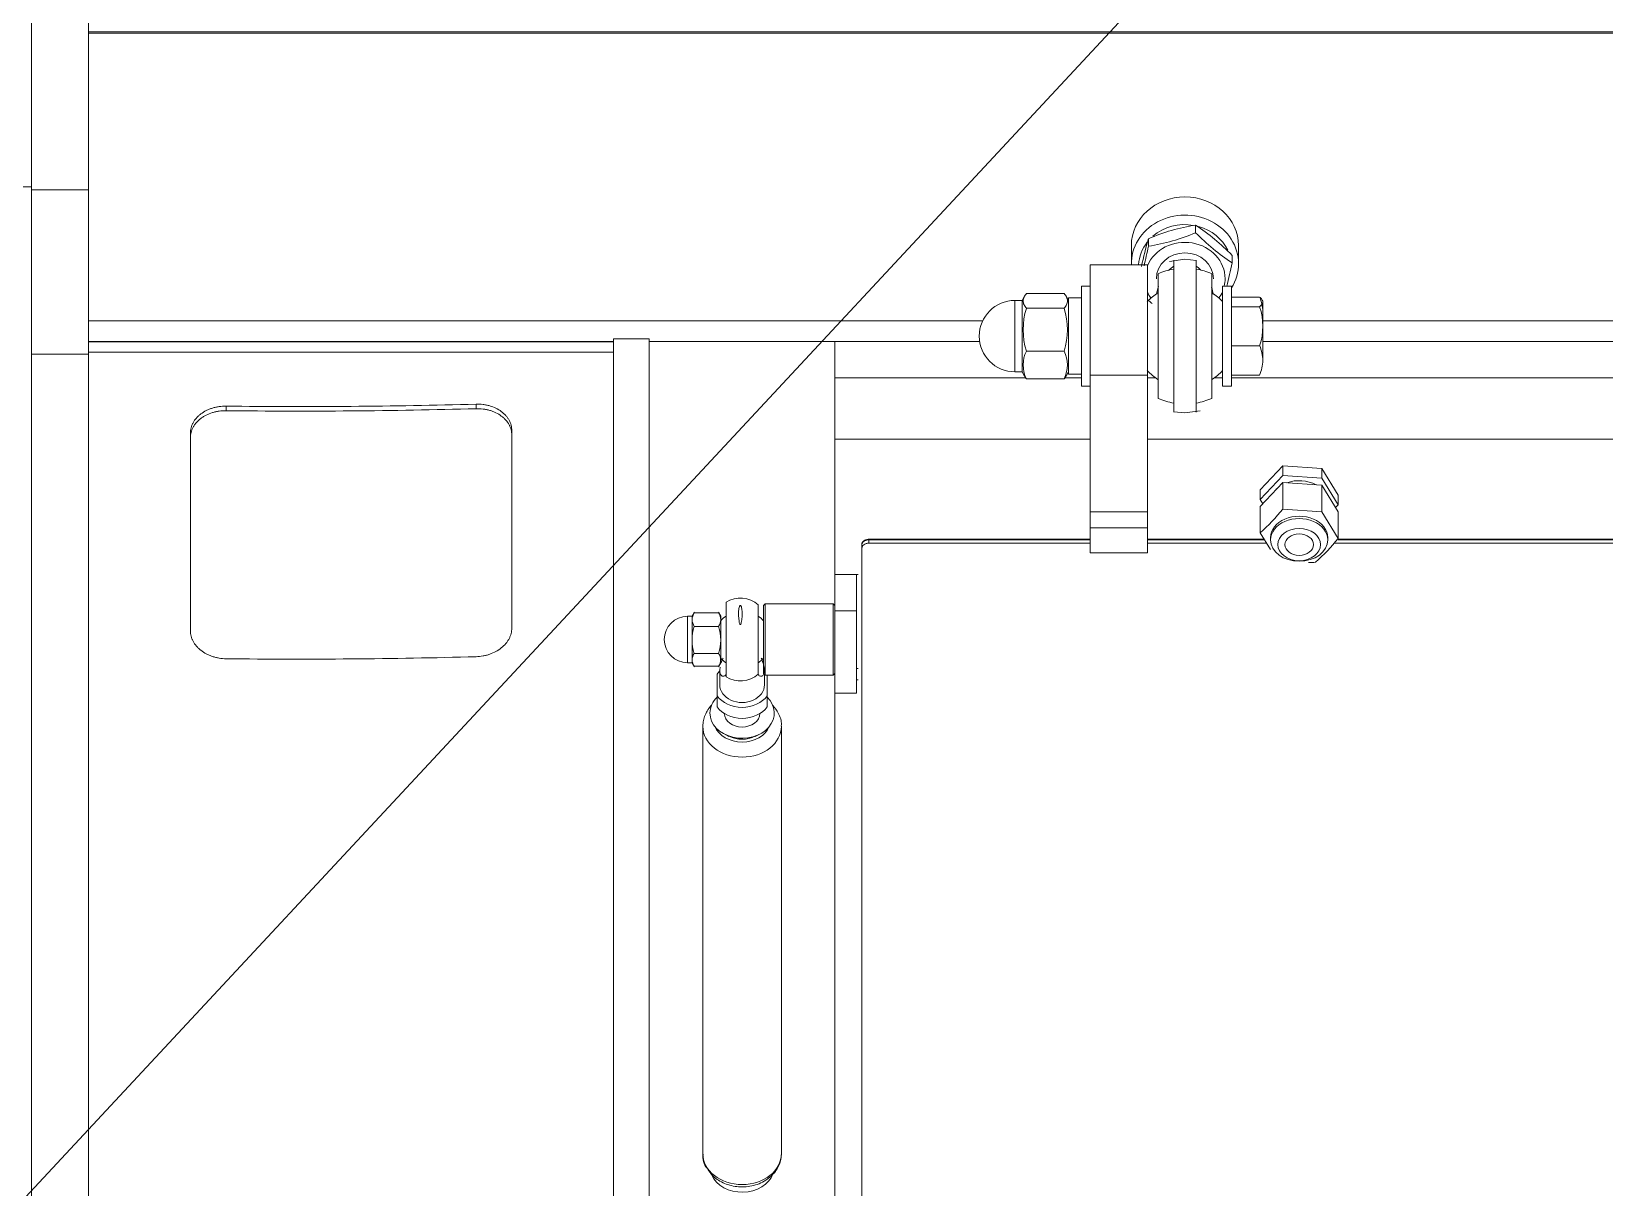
# Model space of a CAD drawing. Extents: x -681219 to -550379, y -242630 to -158199.
# Drawn here: x -589781.2 to -589340.7, y -222975.2 to -222651.5 of the extents above; entities that cross this region are included whole.
import ezdxf

# ---------------------------------------------------------------- set-up
doc = ezdxf.new("R2010")
doc.units = 0
doc.header["$LTSCALE"] = 1000
doc.linetypes.add('DASHED', pattern=[0.75, 0.5, -0.25])
doc.layers.get('0').update_dxf_attribs({"linetype": 'CONTINUOUS'})
doc.layers.add('famsun', color=7, linetype='CONTINUOUS', lineweight=0)

# ---------------------------------------------------------------- blocks, each defined once
blk = doc.blocks.new('CYPZ04001A0001XY_A_CYPZ1000_V_1')
at = {"color": 0, "linetype": 'ByBlock', "lineweight": -2}
for p, q in [((712.5, 463.01), (712.5, 860.13)), ((696.5, 810.84), (696.5, 475.11)), ((539.5, 775.59), (539.5, 470.82)), ((549.5, 775.59), (549.5, 470.82)), ((549.5, 775.59), (549.5, 474.58)), ((480, 752.24), (480, 529.59)), ((487.5, 733.15), (487.5, 570.02)), ((502.5, 699.01), (502.5, 579.31)), ((524.5, 579.31), (524.5, 699.01)), ((509.82, 582.15), (508.76, 581.63)), ((518.24, 581.63), (517.18, 582.15)), ((506.5, 570.8), (506.5, 573.89)), ((520.5, 570.8), (520.5, 573.89)), ((481.5, 546.96), (481.5, 570.02)), ((487.5, 570.02), (481.5, 570.02)), ((487.5, 546.96), (487.5, 570.02)), ((506.5, 565.02), (506.5, 570.8)), ((520.5, 564.7), (520.5, 570.8)), ((481, 566.31), (481.5, 566.31)), ((488, 565.02), (487.5, 564.52)), ((488, 545.02), (488, 565.02)), ((507, 565.02), (488, 565.02)), ((507, 565.02), (507, 545.02)), ((507.5, 564.52), (507, 565.02)), ((507.25, 567.75), (507.25, 564.77)), ((507.5, 545.52), (507.5, 564.52)), ((509, 545.33), (509, 564.71)), ((518, 565.47), (518, 544.57)), ((519.75, 563.69), (519.75, 567.75)), ((481, 563.13), (481.5, 563.13)), ((520.15, 562.64), (519.5, 561.52)), ((519.5, 549.47), (519.5, 561.52)), ((526.92, 562.52), (520.08, 562.52)), ((527.5, 561.52), (526.85, 562.64)), ((527.5, 549.47), (527.5, 561.52)), ((528.8, 561.52), (527.5, 561.52)), ((528.8, 561.52), (528.8, 548.52)), ((526.92, 558.93), (520.08, 558.93)), ((526.92, 551.43), (520.08, 551.43)), ((578, 551.83), (578, 497.82)), ((668, 498.55), (668, 552.56)), ((481.5, 536.79), (481.5, 546.96)), ((487.5, 546.96), (481.5, 546.96)), ((487.5, 536.79), (487.5, 546.96)), ((519.5, 549.47), (519.5, 548.52)), ((519.5, 548.52), (520.15, 547.4)), ((526.92, 547.52), (520.08, 547.52)), ((526.85, 547.4), (527.5, 548.52)), ((527.5, 549.47), (527.5, 548.52)), ((527.5, 548.52), (528.8, 548.52)), ((487.5, 545.52), (488, 545.02)), ((488, 545.02), (507, 545.02)), ((507, 545.02), (507.5, 545.52)), ((487.5, 536.79), (481, 536.79)), ((487.5, 536.79), (487.5, 498.9)), ((368.42, 525.2), (365.58, 529.83)), ((400, 530.78), (400, 523.79)), ((400, 530.78), (416, 530.78)), ((416, 530.78), (416, 523.79)), ((480, 528.61), (480, 529.59)), ((347.83, 528.07), (8, 528.07)), ((346.61, 527.1), (8, 527.1)), ((8, 526.97), (346.79, 526.97)), ((346.58, 519.29), (346.58, 526.72)), ((346.58, 526.72), (351.16, 519.25)), ((349.5, 527.15), (349.5, 526.49)), ((365.5, 526.49), (365.5, 527.15)), ((400, 528.07), (366.66, 528.07)), ((400, 527.1), (367.26, 527.1)), ((367.33, 526.97), (400, 526.97)), ((368.42, 517.78), (368.42, 525.2)), ((478, 528.07), (416, 528.07)), ((478, 527.1), (416, 527.1)), ((416, 526.97), (478, 526.97)), ((478, 527.1), (478, 528.07)), ((400, 523.79), (416, 523.79)), ((400, 519.3), (400, 523.79)), ((416, 523.79), (416, 519.3)), ((351.16, 511.83), (346.58, 519.29)), ((347.32, 518.09), (346.58, 517.31)), ((346.58, 514.66), (346.58, 517.31)), ((346.58, 517.31), (351.16, 509.84)), ((351.16, 519.25), (362.09, 518.5)), ((351.16, 511.83), (351.16, 519.25)), ((362.09, 518.5), (362.09, 511.07)), ((368.42, 517.78), (362.09, 511.07)), ((362.09, 509.09), (368.42, 515.79)), ((368.42, 515.79), (367.68, 517)), ((368.42, 513.14), (368.42, 515.79)), ((400, 519.3), (400, 481.02)), ((416, 519.3), (400, 519.3)), ((416, 519.3), (416, 481.02)), ((351.16, 507.19), (346.58, 514.66)), ((362.09, 511.07), (351.16, 511.83)), ((368.42, 513.14), (362.09, 506.44)), ((351.16, 507.19), (351.16, 509.84)), ((351.16, 509.84), (362.09, 509.09)), ((362.09, 506.44), (351.16, 507.19)), ((362.09, 509.09), (362.09, 506.44)), ((400, 498.9), (8, 498.9)), ((487.5, 498.9), (416, 498.9)), ((487.5, 498.9), (487.5, 481.72)), ((578, 496.55), (578, 497.82)), ((668, 498.55), (668, 497.27)), ((389.5, 491.58), (385.2, 490.96)), ((392.59, 491.26), (389.5, 491.58)), ((588, 490.41), (588, 489.13)), ((658, 489.7), (658, 490.97)), ((382, 452.62), (382, 487.54)), ((397, 487.54), (397, 452.62)), ((376.5, 481.72), (26.1, 481.72)), ((376.5, 481.01), (368.58, 481.01)), ((376.5, 456.08), (376.5, 484.08)), ((379, 484.08), (376.5, 484.08)), ((379, 456.08), (379, 484.08)), ((381.21, 481.72), (379, 481.72)), ((400, 481.72), (397.79, 481.72)), ((400, 481.02), (400, 450.08)), ((400, 481.02), (416, 481.02)), ((418.5, 484.08), (416, 484.08)), ((416, 481.02), (416, 450.08)), ((418.5, 484.08), (418.5, 456.08)), ((423.15, 481.72), (418.5, 481.72)), ((422.1, 480.78), (418.5, 480.78)), ((422.78, 481.26), (422.1, 480.08)), ((422.1, 480.78), (422.1, 459.38)), ((433.87, 482.02), (423.33, 482.02)), ((487.5, 481.72), (434.05, 481.72)), ((435.1, 480.08), (434.42, 481.26)), ((487.5, 481.72), (487.5, 471.59)), ((367.7, 460.22), (367.7, 476.9)), ((379, 460.38), (379, 479.78)), ((435.1, 480.08), (435.1, 460.08)), ((437.1, 480.08), (435.1, 480.08)), ((437.1, 480.08), (437.1, 460.08)), ((367.7, 471.59), (39.04, 471.59)), ((376.5, 472.78), (368.58, 472.78)), ((433.87, 474.25), (423.33, 474.25)), ((539.5, 471.59), (446.99, 471.59)), ((549.5, 474.58), (696.5, 474.58)), ((549.5, 471.66), (696.5, 471.66)), ((696.5, 471.59), (549.5, 471.59)), ((696.5, 475.11), (696.5, 429.1)), ((696.5, 475.11), (712.5, 475.11)), ((549.5, 470.82), (539.5, 470.82)), ((38.2, 465.82), (367.7, 465.82)), ((446.15, 465.82), (696.5, 465.82)), ((712.5, 463.01), (712.5, 429.1)), ((376.5, 461.85), (368.58, 461.85)), ((376.5, 459.15), (368.58, 459.15)), ((418.5, 459.38), (422.1, 459.38)), ((422.1, 460.08), (422.78, 458.9)), ((433.87, 462.3), (423.33, 462.3)), ((433.87, 458.13), (423.33, 458.13)), ((434.42, 458.9), (435.1, 460.08)), ((435.1, 460.08), (437.1, 460.08)), ((376.5, 456.08), (379, 456.08)), ((416, 456.08), (418.5, 456.08)), ((374.5, 449.79), (374.5, 444.72)), ((376.29, 447.49), (376.29, 449.6)), ((400, 450.08), (416, 450.08)), ((404.5, 444.72), (404.5, 449.79)), ((386.4, 448.9), (389.5, 448.58)), ((389.5, 448.58), (393.8, 449.19)), ((386.51, 439.01), (386.51, 441.12)), ((399.72, 442.8), (399.72, 444.9)), ((696.5, 429.1), (696.5, 311.46)), ((696.5, 429.1), (712.5, 429.1)), ((712.5, 429.1), (712.5, 311.46)), ((712.5, 428.28), (717.5, 428.28)), ((-580.5, 385.27), (696.5, 385.27)), ((-580.5, 384.89), (696.5, 384.89))]:
    blk.add_line(p, q, dxfattribs=at)
for centre, radius, start, end in [((519.63, 699.88), 4.87, 351.4022, 40.8349), ((514, 559.17), 7.46, 57.6021, 132.0807), ((513.5, 555.02), 7.94, 124.5364, 139.1046), ((513.5, 555.02), 7.94, 40.8954, 55.4636), ((522.61, 560.73), 3.1, 144.6063, 215.3967), ((524.39, 560.73), 3.1, 324.6031, 35.3938), ((528.8, 555.02), 6.5, 270, 90), ((532.01, 555.18), 12.51, 162.5453, 197.4533), ((514.99, 555.18), 12.51, 342.5468, 17.4547), ((523.53, 549.34), 4.03, 148.8184, 178.1349), ((523.47, 549.34), 4.03, 1.8651, 31.1816), ((513.5, 555.02), 7.94, 220.8954, 235.4636), ((513.5, 555.02), 7.94, 304.5364, 319.1046), ((523.53, 549.6), 4.03, 181.8492, 211.1976), ((523.47, 549.6), 4.03, 328.8024, 358.1508), ((514, 550.87), 7.46, 227.9193, 302.3979), ((393.15, 489.07), 59.88, 132.2117, 141.0492), ((354.37, 475.27), 58.17, 89.5089, 91.437), ((408.66, 480.85), 59.88, 132.2117, 141.0492), ((389.5, 470.08), 19, 99.3902, 113.2496), ((389.5, 470.08), 19, 66.7504, 80.6098), ((378.7, 476.69), 11, 156.8846, 178.9513), ((389.5, 470.06), 14.31, 121.8117, 137.3856), ((389.5, 470.06), 14.31, 42.5741, 58.1872), ((431, 478.14), 8.61, 153.148, 206.8542), ((426.2, 478.14), 8.61, 333.1457, 26.8521), ((378.52, 477.06), 10.83, 180.8716, 203.2925), ((437.1, 470.08), 10, 270, 90), ((385.24, 467.31), 17.54, 161.8378, 198.1637), ((442.03, 468.28), 19.64, 162.293, 197.7056), ((415.17, 468.28), 19.64, 342.2945, 17.707), ((378.52, 463.43), 10.83, 180.8716, 203.2925), ((389.5, 470.1), 14.31, 222.5741, 238.1872), ((392.78, 459.77), 11.28, 187.0639, 197.4768), ((386.22, 459.77), 11.28, 341.3417, 352.9179), ((389.5, 470.1), 14.31, 301.8117, 317.3856), ((356.85, 412.28), 64.17, 48.256, 49.3024), ((556.12, 412.22), 183.68, 166.1732, 168.2574), ((341.24, 396.95), 63.25, 44.2967, 56.3498), ((389.5, 470.08), 19, 246.7504, 260.6098), ((392.78, 459.77), 11.28, 226.478, 235.5509), ((389.5, 470.08), 19, 279.3902, 293.2496), ((386.22, 459.77), 11.28, 304.4482, 314.6122), ((218.63, 493.47), 188.04, 344.3652, 346.8106), ((583.79, 406.49), 188.04, 166.488, 168.2115), ((421.56, 491.66), 63.25, 224.2962, 236.3493), ((408.03, 390.93), 54.61, 98.748, 113.2056), ((378.11, 493.31), 54.94, 278.7913, 293.1623)]:
    blk.add_arc(centre, radius, start, end, dxfattribs=at)
for centre, major_axis, ratio, start_param, end_param in [((513.5, 702.71), (9, 0), 0.786973, 0.333777, 2.858178), ((513.5, 699.01), (-11, 0), 0.786973, 3.141593, 6.283185), ((513.5, 579.31), (-11, 0), 0.786973, 3.141593, 6.282234), ((513.5, 575.61), (9, 0), 0.786973, 0, 3.821266), ((513.5, 577.46), (-8, 0), 0.786973, 3.451261, 5.973517), ((513.5, 577.46), (7, 0), 0.786973, 1.01663, 2.124963), ((513.5, 570.84), (8, 0), 0.786973, 0.505361, 2.636232), ((513.5, 575.61), (-5, 0), 0.786973, 3.178012, 6.246766), ((513.5, 567.75), (8, 0), 0.786973, 0.505361, 2.636232), ((513.5, 567.75), (6.25, 0), 0.786973, 0, 3.141593), ((513.5, 575.61), (9, 0), 0.786973, 5.603511, 6.283185), ((513.5, 567.75), (-8, 0), 0.786973, 2.467462, 2.636232), ((637.54, -170.97), (1150, 0), 0.636089, 1.553, 1.613884), ((357.5, 527.15), (-8, 0), 0.749083, 3.141593, 6.283185), ((357.5, 527.15), (-8, 0), 0.749083, 0, 3.141593), ((357.5, 526.49), (-8, 0), 0.749083, 0, 3.141593), ((357.5, 516.55), (8, 0), 0.749083, 4.079305, 5.161027), ((357.5, 516.55), (8, 0), 0.749083, 5.577144, 5.757583), ((637.54, -240.42), (-1150, 0), 0.636089, 4.694593, 4.755476), ((637.54, -240.42), (-1148, 0), 0.636089, 4.694562, 4.755552), ((389.5, 454.02), (-11.25, 0), 0.906308, 5.723724, 5.915977), ((389.5, 454.02), (-11.25, 0), 0.906308, 3.508801, 3.701054), ((389.5, 449.79), (-15, 0), 0.906308, 5.76087, 6.283185), ((389.5, 454.02), (-11.25, 0), 0.906308, 6.079795, 6.283185), ((389.5, 454.02), (-11.25, 0), 0.906308, 0, 2.774385), ((389.5, 454.02), (8, 0), 0.906308, 3.141593, 6.283185), ((389.5, 449.79), (-15, 0), 0.906308, 0, 3.162725), ((389.5, 450.64), (-13, 0), 0.906308, 2.519777, 3.094217), ((389.5, 450.64), (-13, 0), 0.906308, 0.399623, 1.270606), ((389.5, 444.72), (15, 0), 0.906308, 3.141593, 6.283185), ((389.5, 450.64), (-13, 0), 0.906308, 1.382987, 2.330896)]:
    blk.add_ellipse(centre, major_axis=major_axis, ratio=ratio, start_param=start_param, end_param=end_param, dxfattribs=at)
for major_axis in [(-6, 0), (-4, 0)]:
    blk.add_ellipse((357.5, 528.47), major_axis=major_axis, ratio=0.749083, dxfattribs=at)
for points, knots in [([(523.32, 703.07), (522.74, 703.95), (521.61, 705.63), (518.42, 707.55), (514.46, 708.49), (510.17, 708.12), (506.42, 706.43), (503.79, 703.81), (502.63, 701.1), (502.53, 699.59), (502.5, 699.01)], [0, 0, 0, 0, 0.108801, 0.242937, 0.384663, 0.530754, 0.67968, 0.813071, 0.938991, 1, 1, 1, 1]), ([(502.57, 579.32), (502.55, 579.16), (502.35, 577.98), (503.15, 575.79), (504.31, 574.13), (504.92, 573.48)], [0, 0, 0, 0, 0.0142828, 0.1248788, 0.210667, 0.210667, 0.210667, 0.210667]), ([(522.05, 573.44), (522.43, 573.83), (523.48, 575.13), (524.37, 577.22), (524.47, 578.73), (524.5, 579.31)], [0.7879335, 0.7879335, 0.7879335, 0.7879335, 0.839444, 0.9475984, 1, 1, 1, 1]), ([(509, 564.41), (509, 564.5), (509, 564.68), (508.91, 564.97), (508.63, 565.32), (508.17, 565.4), (507.74, 565.18), (507.48, 564.85), (507.29, 564.36), (507.25, 563.93), (507.25, 563.69), (507.25, 563.69), (507.25, 563.69), (507.25, 563.69), (507.25, 563.69), (507.25, 563.69), (507.25, 563.69), (507.25, 563.69), (507.25, 563.69), (507.25, 563.69), (507.25, 563.69), (507.25, 563.69), (507.25, 563.69), (507.25, 563.69), (507.25, 563.69), (507.25, 563.69), (507.25, 563.69), (507.25, 563.69), (507.25, 563.69), (507.25, 563.69), (507.25, 563.69), (507.25, 563.69), (507.25, 563.69), (507.25, 563.69), (507.25, 563.69), (507.25, 563.69), (507.25, 563.69), (507.25, 563.69), (507.25, 563.69), (507.25, 563.69), (507.25, 563.69), (507.25, 563.69), (507.25, 563.69), (507.25, 563.69), (507.25, 563.69), (507.25, 563.69), (507.25, 563.69), (507.25, 563.69), (507.25, 563.69), (507.25, 563.69), (507.25, 563.68), (507.25, 563.67), (507.25, 563.64), (507.25, 563.59), (507.25, 563.49), (507.27, 563.27), (507.32, 562.82), (507.47, 562.14), (507.74, 561.3), (507.99, 560.66), (508.13, 560.3), (508.16, 560.22)], [0, 0, 0, 0, 0.0303775, 0.0625407, 0.1250787, 0.2496204, 0.3121541, 0.3741471, 0.4367488, 0.4993624, 0.4998519, 0.4998825, 0.4998978, 0.4998997, 0.4999016, 0.4999035, 0.4999054, 0.4999074, 0.4999093, 0.4999112, 0.4999131, 0.499915, 0.4999169, 0.4999188, 0.4999207, 0.4999227, 0.4999246, 0.4999265, 0.4999284, 0.4999303, 0.4999322, 0.4999341, 0.499936, 0.499938, 0.4999399, 0.4999418, 0.4999437, 0.4999456, 0.4999475, 0.4999494, 0.4999513, 0.4999532, 0.4999552, 0.4999571, 0.499959, 0.4999609, 0.4999628, 0.4999666, 0.4999743, 0.5000966, 0.5003413, 0.5013198, 0.5032759, 0.5071842, 0.5149892, 0.5305778, 0.561869, 0.6244862, 0.6872162, 0.7498367, 0.7684137, 0.7684137, 0.7684137, 0.7684137]), ([(519.67, 562.81), (519.67, 562.85), (519.72, 563.16), (519.75, 563.45), (519.75, 563.69), (519.75, 563.69), (519.75, 563.69), (519.75, 563.69), (519.75, 563.69), (519.75, 563.69), (519.75, 563.69), (519.75, 563.69), (519.75, 563.69), (519.75, 563.69), (519.75, 563.69), (519.75, 563.69), (519.75, 563.69), (519.75, 563.69), (519.75, 563.69), (519.75, 563.69), (519.75, 563.69), (519.75, 563.69), (519.75, 563.69), (519.75, 563.69), (519.75, 563.69), (519.75, 563.69), (519.75, 563.69), (519.75, 563.69), (519.75, 563.69), (519.75, 563.69), (519.75, 563.69), (519.75, 563.69), (519.75, 563.69), (519.75, 563.69), (519.75, 563.69), (519.75, 563.69), (519.75, 563.69), (519.75, 563.69), (519.75, 563.69), (519.75, 563.69), (519.75, 563.69), (519.75, 563.69), (519.75, 563.69), (519.75, 563.69), (519.75, 563.7), (519.75, 563.71), (519.75, 563.73), (519.75, 563.78), (519.75, 563.88), (519.73, 564.07), (519.68, 564.43), (519.53, 564.84), (519.26, 565.18), (518.83, 565.4), (518.37, 565.32), (518.09, 564.97), (518, 564.68), (518, 564.5), (518, 564.41)], [0.4271856, 0.4271856, 0.4271856, 0.4271856, 0.4367488, 0.4993624, 0.4998519, 0.4998825, 0.4998978, 0.4998997, 0.4999016, 0.4999035, 0.4999054, 0.4999074, 0.4999093, 0.4999112, 0.4999131, 0.499915, 0.4999169, 0.4999188, 0.4999207, 0.4999227, 0.4999246, 0.4999265, 0.4999284, 0.4999303, 0.4999322, 0.4999341, 0.499936, 0.499938, 0.4999399, 0.4999418, 0.4999437, 0.4999456, 0.4999475, 0.4999494, 0.4999513, 0.4999532, 0.4999552, 0.4999571, 0.499959, 0.4999609, 0.4999628, 0.4999666, 0.4999743, 0.5000966, 0.5003413, 0.5013198, 0.5032759, 0.5071842, 0.5149892, 0.5305778, 0.561869, 0.6244862, 0.6872162, 0.7498367, 0.8745487, 0.9371155, 0.9694583, 1, 1, 1, 1]), ([(518.84, 560.23), (518.87, 560.3), (519.01, 560.65), (519.17, 561.06), (519.28, 561.39), (519.3, 561.43)], [0.23171083, 0.23171083, 0.23171083, 0.23171083, 0.24962044, 0.31215407, 0.32303283, 0.32303283, 0.32303283, 0.32303283]), ([(588, 559.85), (587.34, 559.83), (586.69, 559.77), (585.73, 559.59), (585.42, 559.52), (584.79, 559.36), (584.48, 559.26), (583.57, 558.95), (583, 558.69), (581.91, 558.1), (581.39, 557.76), (580.47, 557.02), (580.06, 556.62), (579.51, 555.97), (579.34, 555.74), (579.03, 555.29), (578.75, 554.82), (578.53, 554.34), (578.34, 553.85), (578.26, 553.61), (578.06, 552.85), (578, 552.34), (578, 551.83)], [0, 0, 0, 0, 0.125, 0.125, 0.1875, 0.1875, 0.25, 0.25, 0.375, 0.375, 0.5, 0.5, 0.625, 0.625, 0.6875, 0.6875, 0.75, 0.8125, 0.8125, 0.875, 0.875, 1, 1, 1, 1]), ([(668, 552.56), (668, 553.07), (667.94, 553.57), (667.74, 554.31), (667.67, 554.56), (667.48, 555.05), (667.36, 555.29), (666.99, 556), (666.68, 556.44), (666.14, 557.08), (665.94, 557.29), (665.52, 557.69), (665.3, 557.88), (664.61, 558.42), (664.11, 558.75), (663.29, 559.18), (663.01, 559.32), (662.43, 559.57), (661.84, 559.79), (661.23, 559.97), (660.6, 560.12), (660.28, 560.19), (659.31, 560.35), (658.66, 560.41), (658, 560.42)], [0, 0, 0, 0, 0.125, 0.125, 0.1875, 0.1875, 0.25, 0.25, 0.375, 0.375, 0.4375, 0.4375, 0.5, 0.5, 0.625, 0.625, 0.6875, 0.6875, 0.75, 0.8125, 0.8125, 0.875, 0.875, 1, 1, 1, 1]), ([(513.53, 548.76), (513.5, 548.27), (513.49, 547.81), (513.52, 546.95), (513.56, 546.54), (513.68, 545.98), (513.72, 545.79), (513.86, 545.59), (513.89, 545.55), (514.01, 545.5), (514.09, 545.54), (514.2, 545.65), (514.23, 545.74), (514.4, 546.18), (514.44, 546.58), (514.54, 547.86), (514.53, 548.82), (514.32, 550.12), (514.28, 550.39), (514.13, 550.71), (514.1, 550.78), (513.97, 550.84), (513.9, 550.76), (513.8, 550.58), (513.76, 550.44), (513.6, 549.78), (513.56, 549.26), (513.53, 548.76)], [0, 0, 0, 0, 0.125, 0.125, 0.25, 0.25, 0.3125, 0.3125, 0.328125, 0.328125, 0.34375, 0.34375, 0.375, 0.375, 0.5, 0.5, 0.75, 0.75, 0.8125, 0.8125, 0.828125, 0.828125, 0.84375, 0.84375, 0.875, 0.875, 1, 1, 1, 1]), ([(480, 529.59), (480, 529.54), (480, 529.49), (479.98, 529.39), (479.97, 529.34), (479.94, 529.2), (479.9, 529.1), (479.75, 528.83), (479.6, 528.66), (479.23, 528.38), (479.01, 528.27), (478.64, 528.15), (478.52, 528.12), (478.33, 528.09), (478.26, 528.09), (478.13, 528.08), (478.07, 528.08), (478, 528.07)], [0, 0, 0, 0, 0.0625, 0.0625, 0.125, 0.125, 0.25, 0.25, 0.5, 0.5, 0.75, 0.75, 0.875, 0.875, 0.9375, 0.9375, 1, 1, 1, 1]), ([(480, 528.61), (480, 528.56), (479.99, 528.48), (479.97, 528.36), (479.95, 528.26), (479.91, 528.15), (479.86, 528.05), (479.8, 527.94), (479.73, 527.85), (479.65, 527.75), (479.57, 527.67), (479.46, 527.57), (479.37, 527.5), (479.24, 527.42), (479.14, 527.36), (479, 527.3), (478.89, 527.25), (478.74, 527.2), (478.61, 527.17), (478.45, 527.13), (478.33, 527.11), (478.16, 527.1), (478.07, 527.1), (478, 527.1)], [0, 0, 0, 0, 0.062478, 0.093724, 0.156197, 0.187443, 0.24992, 0.281169, 0.34365, 0.374902, 0.437389, 0.468644, 0.531137, 0.562395, 0.624894, 0.656155, 0.718661, 0.749924, 0.812434, 0.8437, 0.906212, 0.937479, 1, 1, 1, 1]), ([(478, 526.97), (478.13, 526.97), (478.26, 526.98), (478.52, 527.02), (478.64, 527.05), (478.89, 527.13), (479, 527.17), (479.22, 527.28), (479.32, 527.35), (479.6, 527.56), (479.75, 527.73), (479.95, 528.09), (480, 528.29), (480, 528.49)], [0, 0, 0, 0, 0.125, 0.125, 0.25, 0.25, 0.375, 0.375, 0.5, 0.5, 0.75, 0.75, 1, 1, 1, 1]), ([(578, 497.82), (578, 497.31), (578.06, 496.81), (578.26, 496.08), (578.33, 495.84), (578.52, 495.36), (578.64, 495.12), (579.01, 494.43), (579.32, 494), (579.86, 493.39), (580.06, 493.19), (580.48, 492.81), (580.7, 492.63), (581.39, 492.12), (581.89, 491.82), (582.71, 491.42), (582.99, 491.29), (583.57, 491.07), (584.16, 490.88), (584.77, 490.72), (585.4, 490.6), (585.72, 490.54), (586.69, 490.42), (587.34, 490.39), (588, 490.41)], [0, 0, 0, 0, 0.125, 0.125, 0.1875, 0.1875, 0.25, 0.25, 0.375, 0.375, 0.4375, 0.4375, 0.5, 0.5, 0.625, 0.625, 0.6875, 0.6875, 0.75, 0.8125, 0.8125, 0.875, 0.875, 1, 1, 1, 1]), ([(658, 490.97), (658.66, 490.96), (659.31, 491.01), (660.27, 491.14), (660.58, 491.2), (661.21, 491.34), (661.52, 491.42), (662.43, 491.7), (663.01, 491.92), (663.82, 492.33), (664.09, 492.48), (664.6, 492.79), (664.84, 492.96), (665.53, 493.48), (665.94, 493.86), (666.49, 494.49), (666.66, 494.7), (666.97, 495.14), (667.25, 495.59), (667.47, 496.06), (667.66, 496.54), (667.74, 496.79), (667.94, 497.53), (668, 498.04), (668, 498.55)], [0, 0, 0, 0, 0.125, 0.125, 0.1875, 0.1875, 0.25, 0.25, 0.375, 0.375, 0.4375, 0.4375, 0.5, 0.5, 0.625, 0.625, 0.6875, 0.6875, 0.75, 0.8125, 0.8125, 0.875, 0.875, 1, 1, 1, 1]), ([(588, 489.13), (587.34, 489.12), (586.69, 489.15), (585.73, 489.27), (585.42, 489.32), (584.79, 489.45), (584.48, 489.52), (583.57, 489.79), (583, 490.01), (581.91, 490.53), (581.39, 490.84), (580.47, 491.52), (580.06, 491.9), (579.51, 492.51), (579.34, 492.73), (579.03, 493.16), (578.75, 493.61), (578.53, 494.07), (578.34, 494.55), (578.26, 494.79), (578.06, 495.54), (578, 496.04), (578, 496.55)], [0, 0, 0, 0, 0.125, 0.125, 0.1875, 0.1875, 0.25, 0.25, 0.375, 0.375, 0.5, 0.5, 0.625, 0.625, 0.6875, 0.6875, 0.75, 0.8125, 0.8125, 0.875, 0.875, 1, 1, 1, 1]), ([(668, 497.27), (668, 496.76), (667.94, 496.26), (667.74, 495.53), (667.67, 495.28), (667.48, 494.8), (667.36, 494.56), (666.99, 493.87), (666.68, 493.43), (666.14, 492.81), (665.94, 492.61), (665.52, 492.22), (665.3, 492.04), (664.61, 491.52), (664.11, 491.2), (663.29, 490.79), (663.01, 490.67), (662.43, 490.44), (661.84, 490.23), (661.23, 490.07), (660.6, 489.93), (660.28, 489.87), (659.31, 489.73), (658.66, 489.69), (658, 489.7)], [0, 0, 0, 0, 0.125, 0.125, 0.1875, 0.1875, 0.25, 0.25, 0.375, 0.375, 0.4375, 0.4375, 0.5, 0.5, 0.625, 0.625, 0.6875, 0.6875, 0.75, 0.8125, 0.8125, 0.875, 0.875, 1, 1, 1, 1]), ([(386.4, 491.35), (386.4, 491.35), (386.4, 491.36), (386.4, 490.92), (386.4, 489.52), (386.4, 488.08), (386.4, 486.28), (386.4, 484.51), (386.4, 482.95), (386.4, 481.71), (386.4, 480.64), (386.4, 479.75), (386.4, 479.07), (386.4, 478.38), (386.4, 477.45), (386.4, 476.26), (386.4, 474.8), (386.4, 472.83), (386.4, 470.31), (386.4, 467.29), (386.4, 464.33), (386.4, 460.54), (386.4, 456.22), (386.4, 452.83), (386.4, 450.83), (386.4, 449.71), (386.4, 449.01), (386.4, 448.82), (386.4, 448.8), (386.4, 448.8)], [0.2496729, 0.2496729, 0.2496729, 0.2496729, 0.2500012, 0.312374, 0.3436389, 0.3749038, 0.4061687, 0.4374336, 0.4530759, 0.4687181, 0.4843604, 0.4921828, 0.5000052, 0.5078275, 0.5156499, 0.5312922, 0.5469345, 0.5625767, 0.5938416, 0.6251065, 0.6563714, 0.6876364, 0.7500091, 0.8123818, 0.8436063, 0.8749117, 0.9071354, 0.9374414, 0.9423316, 0.9423316, 0.9423316, 0.9423316]), ([(392.6, 448.8), (392.6, 448.8), (392.6, 448.82), (392.6, 449.01), (392.6, 449.71), (392.6, 450.83), (392.6, 452.83), (392.6, 456.22), (392.6, 460.54), (392.6, 464.33), (392.6, 467.29), (392.6, 470.31), (392.6, 472.83), (392.6, 474.8), (392.6, 476.26), (392.6, 477.45), (392.6, 478.38), (392.6, 479.07), (392.6, 479.75), (392.6, 480.64), (392.6, 481.71), (392.6, 482.95), (392.6, 484.51), (392.6, 486.28), (392.6, 488.08), (392.6, 489.52), (392.6, 490.92), (392.6, 491.35), (392.6, 491.35), (392.6, 491.35)], [0.0575324, 0.0575324, 0.0575324, 0.0575324, 0.0625689, 0.0928744, 0.1250987, 0.1564034, 0.1876285, 0.2500012, 0.312374, 0.3436389, 0.3749038, 0.4061687, 0.4374336, 0.4530759, 0.4687181, 0.4843604, 0.4921828, 0.5000052, 0.5078275, 0.5156499, 0.5312922, 0.5469345, 0.5625767, 0.5938416, 0.6251065, 0.6563714, 0.6876364, 0.7500091, 0.7501661, 0.7501661, 0.7501661, 0.7501661]), ([(368.58, 461.85), (368.31, 461.63), (368.09, 461.4), (367.79, 460.96), (367.7, 460.73), (367.7, 460.38), (367.72, 460.27), (367.8, 460.04), (367.86, 459.93), (368.09, 459.59), (368.31, 459.37), (368.58, 459.15)], [0, 0, 0, 0, 0.25, 0.25, 0.5, 0.5, 0.625, 0.625, 0.75, 0.75, 1, 1, 1, 1]), ([(423.33, 462.3), (423.04, 461.97), (422.81, 461.63), (422.56, 461.1), (422.5, 460.93), (422.41, 460.57), (422.39, 460.4), (422.39, 459.87), (422.48, 459.52), (422.8, 458.82), (423.04, 458.47), (423.33, 458.13)], [0, 0, 0, 0, 0.25, 0.25, 0.375, 0.375, 0.5, 0.5, 0.75, 0.75, 1, 1, 1, 1]), ([(433.87, 458.13), (434.16, 458.47), (434.4, 458.82), (434.72, 459.52), (434.81, 459.87), (434.81, 460.4), (434.79, 460.57), (434.7, 460.93), (434.64, 461.1), (434.39, 461.63), (434.16, 461.97), (433.87, 462.3)], [0, 0, 0, 0, 0.25, 0.25, 0.5, 0.5, 0.625, 0.625, 0.75, 0.75, 1, 1, 1, 1])]:
    blk.add_open_spline(points, degree=3, knots=knots, dxfattribs=at)
for points in [[(422.75, 481.2), (422.9, 481.48), (423.1, 481.75), (423.33, 482.02)], [(433.87, 482.02), (434.1, 481.75), (434.3, 481.48), (434.45, 481.2)]]:
    blk.add_open_spline(points, degree=3, dxfattribs=at)

msp = doc.modelspace()

# ---------------------------------------------------------------- linework, layer by layer
at = {"layer": 'famsun', "color": 8, "linetype": 'DASHED', "ltscale": 20}
msp.add_line((-600861.5764, -234881.8799), (-586468.721, -219416.6983), dxfattribs=at)

# ---------------------------------------------------------------- block references
at = {"layer": 'famsun', "rotation": 180}
msp.add_blockref('CYPZ04001A0001XY_A_CYPZ1000_V_1', (-589068.721, -222266.6983), dxfattribs=at)

doc.saveas('drawing.dxf')
